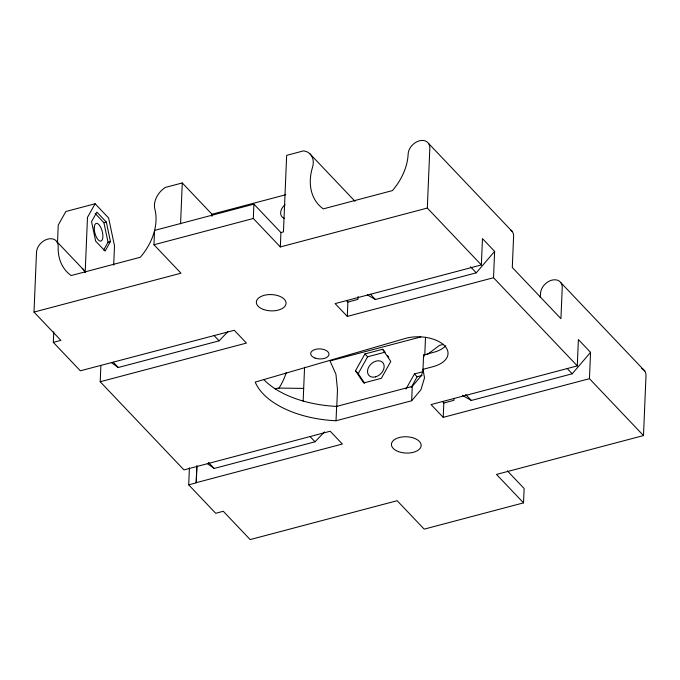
<?xml version="1.0" encoding="UTF-8"?>
<svg xmlns="http://www.w3.org/2000/svg" width="680" height="680" viewBox="0 0 680 680"><rect width="100%" height="100%" fill="white"/><g stroke="black" fill="none" stroke-linecap="round" stroke-linejoin="round"><path stroke-width="1.02" d="M53.762 331.806L53.32 342.372L60.885 340.365L34 312.077L36.508 252.254A12.308 8.968 -43.5 0 1 47.779 239.097A12.308 8.968 -43.5 0 1 58.191 246.517A55.53 40.443 -43.5 0 0 71.145 275.553L140.318 257.261A55.53 40.443 -43.5 0 0 154.853 209.075A19.516 14.212 -43.5 0 1 161.644 190.34L165.18 187.459L182.282 182.963L212.007 214.243L211.913 216.342M57.485 243.075L58.233 225.114L65.866 211.497L95.106 203.762L108.613 217.982L114.504 245.82L113.696 265.183M85.161 272.697L87.482 217.379L95.106 203.762M196.834 465.851L196.129 482.698L342.363 444.031L330.2 431.23L183.965 469.906L100.206 381.743L100.861 365.95M34 312.077L180.99 273.199L153.969 244.766L154.572 230.409L253.912 204.136L280.933 232.577L280.33 246.933L427.32 208.063L481.363 264.936L335.129 303.611L347.293 316.404L493.527 277.729L577.286 365.891L431.052 404.566L443.215 417.358L589.45 378.683L643.492 435.565L496.502 474.436L523.524 502.868L424.184 529.142L397.162 500.701L250.172 539.58L223.286 511.284L215.721 513.281L188.7 484.84L189.406 467.942M180.566 223.856L182.282 182.963M188.7 484.84L196.265 482.842L196.97 466.046M280.33 246.933L253.308 218.493L253.912 204.136M303.152 401.055L304.572 367.243M445.774 345.712A28.62 15.674 2.4 0 1 433.543 352.342L423.589 354.977L422.986 369.333L424.515 377.825L420.894 389.835L411.663 400.758L336.03 420.758L336.634 406.402A85.867 47.014 2.4 0 1 263.712 379.466M336.778 406.631L337.484 389.716L335.928 374.204L330.012 360.935L420.793 336.949M347.293 316.404L347.888 302.048L346.46 300.543M358.096 296.505L357.977 299.378L347.888 302.048M411.663 400.758L412.267 386.401L421.49 375.479L423.308 369.469M427.32 208.063L429.828 148.24A12.308 8.968 -43.5 0 0 419.416 140.811A12.308 8.968 -43.5 0 0 408.144 153.969A55.53 40.443 -43.5 0 1 392.445 190.587L323.272 208.879A55.53 40.443 -43.5 0 1 312.494 167.382A19.516 14.212 -43.5 0 0 307.13 151.869L303.764 150.816L286.662 155.355L283.45 231.905L280.933 232.577M424.753 355.351L425.51 337.356M443.215 417.358L443.819 403.002L442.391 401.498M453.985 398.421L453.9 400.333L443.819 403.002M481.363 264.936L482.469 238.612L494.623 251.413L493.527 277.729M523.524 502.868L524.127 488.512L507.331 470.84M577.286 365.891L578.391 339.567L590.554 352.368L589.45 378.683M643.492 435.565L646 375.743A12.308 8.968 -43.5 0 0 641.725 368.534M103.666 249.994L108.035 242.19L103.912 222.708L95.183 213.52M110.449 241.553L105.111 251.081L95.659 241.128L91.536 221.646L96.874 212.118L106.335 222.071L110.449 241.553L108.035 242.19M382.568 349.282L390.779 361.454L381.352 378.301L363.698 382.967L355.487 370.796L364.913 353.949L382.568 349.282L384.591 351.416M364.642 383.197L358.19 373.635L367.616 356.796L385.271 352.129M406.002 389.019L414.443 373.949L423.266 371.62M411.188 387.43L417.146 376.796L422.05 375.496M367.353 294.907L375.428 299.498L476.272 272.825L494.623 251.413M462.375 395.352L471.35 400.452L572.203 373.787L590.554 352.368M111.478 362.678L118.252 367.506L219.104 340.841L227.868 331.704M207.4 463.633L214.183 468.46L315.027 441.796L324.522 431.902M427.168 354.577L439.475 345.389L443.547 344.309M103.912 222.708L106.335 222.071M212.007 214.243L285.685 194.76M153.969 244.766L253.308 218.493M100.206 381.743L246.44 343.077L234.277 330.276L80.342 370.804L53.32 342.372M275.051 388.875L278.111 388.067L303.688 388.416M422.986 369.333L432.939 366.699A28.62 15.674 2.4 0 0 444.644 345.814A28.62 15.674 2.4 0 0 405.918 338.266L255.196 382.1A85.867 47.014 2.4 0 0 336.03 420.758M336.634 406.402L412.267 386.401M428.596 143.48L512.354 231.633M561 282.82L644.759 370.982M470.552 266.806L476.272 272.825M567.196 368.517L572.203 373.787M309.893 153.791L355.053 201.314M370.421 294.227L375.428 299.498M465.63 394.434L471.35 400.452M414.443 373.949L417.146 376.796M364.913 353.949L367.616 356.796M355.487 370.796L358.19 373.635M214.098 335.572L219.104 340.841M310.021 436.526L315.027 441.796M56.95 241.757L83.844 270.053M113.245 362.236L118.252 367.506M208.454 462.442L214.183 468.46M387.617 355.606L388.79 357.349M423.589 354.977L423.929 356.864M284.503 218.416A9.452 6.885 -43.5 0 1 285.082 204.722M82.203 268.379A12.308 8.968 -43.5 0 1 84.822 272.247M286.254 372.445A55.53 40.443 -43.5 0 1 278.834 388.382M510.723 229.959A12.308 8.968 -43.5 0 1 513.596 236.394L512.295 267.503L560.932 318.69L562.233 287.58A12.308 8.968 -43.5 0 0 551.82 280.16A12.308 8.968 -43.5 0 0 540.549 293.318A55.53 40.443 -43.5 0 1 540.192 297.398M398.454 451.613A14.884 8.152 2.4 0 0 421.166 445.604A14.884 8.152 2.4 0 0 399.271 437.521A14.884 8.152 2.4 0 0 398.454 451.613M263.356 309.425A14.884 8.152 2.4 0 0 286.059 303.416A14.884 8.152 2.4 0 0 264.163 295.332A14.884 8.152 2.4 0 0 263.356 309.425M375.504 376.873A9.452 6.885 -43.5 0 0 383.214 363.111A9.452 6.885 -43.5 0 0 368.789 366.928A9.452 6.885 -43.5 0 0 375.504 376.873M94.257 227.69A9.163 3.774 75.2 0 0 100.462 241.145A9.163 3.774 75.2 0 0 101.014 227.885A9.163 3.774 75.2 0 0 94.257 227.69M315.01 358.037A9.163 5.015 2.4 0 0 328.984 354.339A9.163 5.015 2.4 0 0 315.512 349.358A9.163 5.015 2.4 0 0 315.01 358.037"/></g></svg>
